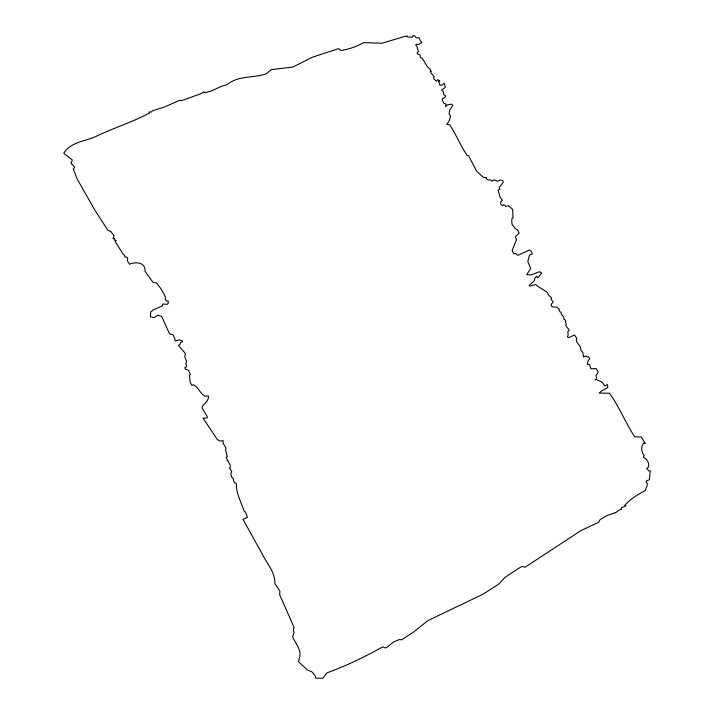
<?xml version="1.0" encoding="UTF-8"?>
<svg xmlns="http://www.w3.org/2000/svg" width="714" height="714" viewBox="0 0 714 714"><rect width="100%" height="100%" fill="white"/><g stroke="black" fill="none" stroke-linecap="round" stroke-linejoin="round"><path stroke-width="1.07" d="M615.209 512.848L620.055 509.528L621.35 509.68L621.198 507.966L626.008 505.699L624.777 505.334C630.453 498.881 637.861 494.427 645.215 490.598L647.321 485.029L647.196 483.217L646 482.191L646.813 480.709L649.392 479.737L650.249 470.74L648.83 470.945L646.679 468.366L647.955 467.715L648.615 466.001L648.615 463.145L646.349 459.2L643.457 457.263L644.126 455.568C641.449 451.917 640.636 447.062 643.466 443.305L645.34 443.483L641.27 436.977L635.335 436.906L634.175 436.049C625.285 422.144 619.136 406.632 609.435 393.218L599.108 393.119L601.536 390.969L607.837 387.559L607.489 384.623L604.838 385.774L601.902 382.097L596.27 379.455L595.039 379.919L596.056 379.384L596.618 377.483L595.922 375.689L598.27 372.039L596.074 368.602L590.969 368.763L589.469 364.72L587.238 364.265L588.184 360.757L589.746 358.714L588.506 356.777L586.899 356.884L585.641 356.099L583.427 356.857L582.963 352.841L581.017 350.288L580.25 346.62L576.885 342.14L576.332 340.31L576.876 338.579L574.591 335.009L568.594 337.651L567.451 336.812L568.121 335.089L567.826 331.385L568.978 330.823L568.951 329.618L565.711 325.629L566.273 324.317L565.417 321.952L565.711 320.425L563.944 319.14L563.641 316.784L561.382 314.294L560.981 312.098L559.963 311.786L559.026 310.153L559.339 309.198L556.884 307.207L552.065 306.841L550.958 304.896L553.145 301.772L551.163 299.452L551.538 297.792L548.548 295.168L547.165 292.204L537.392 286.1L535.937 284.529L529.52 286.18L529.181 285.261L533.876 281.387L535.321 277.478L536.732 276.327L537.981 277.764L541.694 272.962L539.472 271.722L530.957 274.988L526.718 274.622L530.672 268.642L528.556 263.243A3.463 3.088 39.3 0 1 528.521 259.396L529.101 256.147L530.288 254.452L532.189 254.22L531.627 251.694L529.636 249.891L518.596 255.085L517.373 255.077L515.633 253.399L513.848 253.836L512.134 250.56L516.588 239.315L515.446 237.619L515.606 236.557L519.123 233.192L517.507 229.837L515.258 228.542L511.947 224.098L511.759 220.189L512.224 217.984L513.036 217.716L512.634 209.434L508.6 205.677L505.94 206.4L503.789 204.659L502.504 205.703L500.728 203.954L500.809 201.625L502.415 200.206L500.175 197.483L498.086 190.147L499.827 189.183L499.157 187.621L503.281 182.248L502.852 180.499L499.8 180.115L497.479 181.195L494.115 179.767L492.133 181.177L490.589 179.964L487.742 179.874L486.172 178.205L486.466 177.634L483.61 177.518L476.729 171.342L468.491 155.59L467.242 155.5C460.432 145.861 456.273 134.518 449.704 124.834L446.812 124.45L449.284 120.755L450.65 116.007L449.088 113.865L449.722 109.902L452.819 105.404L451.632 104.119L447.294 104.976L445.527 106.556L446.072 104.083L443.733 103.235L442.216 99.639L442.698 98.496L444.242 97.88L445.839 95.926L443.581 94.48L443.394 91.776L441.502 90.044L445.34 87.286L444.197 83.181L442.332 85.1L439.913 85.198L438.494 81.146L439.878 81.119L437.753 79.638L436.441 81.262L434.076 78.959L433.443 77.844L434.201 76.684L431.247 73.346L430.274 70.981L431.238 71.427L429.944 68.963L427.32 66.723L422.242 58.191L420.305 57.548L420.028 54.817L417.824 54.121L417.047 52.747L418.395 51.301L417.101 46.669L415.655 45.08L416.432 44.286L418.636 44.527L422.019 42.385L420.376 40.805L419.02 37.824L416.262 37.869L414.548 35.798L412.933 35.7L412.585 36.923L411.353 37.208L407.917 37.003L406.793 35.834L406.15 36.664L405.249 36.289L381.838 43.242L363.56 42.644C356.527 46.615 348.78 49.311 340.908 50.542L338.552 48.641L312.152 57.307L292.963 67.027L271.204 69.677L266.367 73.792C253.211 78.361 237.976 75.247 226.793 84.886C218.796 86.082 212.245 92.284 204.186 92.499L203.57 91.892L201.821 93.373L181.454 100.728L179.517 100.317L165.086 106.779L152.073 110.956L151.68 112L148.985 111.946L149.503 112.99C132.679 122.032 114.356 127.654 97.122 135.883C85.76 141.559 71.23 141.372 63.751 153.215L72.364 160.034L70.981 163.167L74.702 167.201L73.239 168.959L77.067 178.821L94.775 210.005L107.832 230.247L110.965 231.738L113.481 234.817L114.079 236.066L112.946 238.181L114.775 238.762L114.088 239.949L116.195 240.431L115.275 241.778L122.978 253.907L124.727 255.514L124.977 257.067L126.503 257.049L127.699 258.254L127.342 260.788L129.52 264.225C135.606 261.431 145.843 262.279 145.022 271.266L152.912 282.226L156.625 283.021L161.132 288.983L165.487 296.908L165.139 299.211L166.514 301.129L168.174 300.978L168.209 303.486L166.96 304.351L162.721 303.994L162.167 306.011L153.233 309.894L150.672 312.072L150.368 316.757L153.903 317.65L158.231 315.177L161.685 316.472L169.093 332.84L170.235 334.375L172.824 334.429L174.796 338.481L175.18 340.971L179.366 339.846L182.552 341.06L182.525 341.685L180.392 342.631L180.142 344.121L178.536 345.469L185.31 353.412L184.864 357.178L186.586 361.382L185.854 363.578L186.684 366.63L184.739 367.71L185.756 369.593L187.059 369.433L188.871 370.798L190.415 374.645L189.442 375.127L190.156 382.267L191.887 385.373L193.208 384.739C198.447 387.05 199.956 393.289 204.739 396.172L208.55 396.047C208.827 400.929 204.561 403.258 202.124 406.721L202.401 408.56L207.39 416.824L206.864 417.985L203.062 418.208L217.386 439.574L220.323 441.1L223.089 440.636L223.277 443.59L226.142 448.213L225.463 449.642L227.284 456.737L226.061 457.326L227.471 460.218L227.07 460.78L227.962 460.967L230.247 465.171L230.104 467.715L229.31 468.464L230.185 468.661L231.693 471.526L230.827 473.65L231.648 477.175L232.702 477.746L234.424 482.878L235.941 483.137L236.379 484.038C236.022 493.151 241.207 502.397 244.09 510.947L245.402 512.018L247.472 517.347L242.974 519.337L261.708 553.091C266.358 562.98 275.149 571.548 274.854 583.508L279.942 591.21L279.611 594.637L294.222 627.722L293.499 628.65L293.374 630.819L294.114 632.693L292.535 636.745C295.632 643.966 302.825 650.856 298.871 659.602L299.077 660.379L298.211 661.414L307.547 670.089L311.759 671.749L314.981 675.31L315.767 678.104L322.799 678.3L327.003 672.829C346.272 665.876 364.738 656.862 382.695 646.866L385.096 647.893L386.381 647.723L393.833 641.85L399.733 639.432L401.563 639.914L413.236 632.292L427.856 620.653L483.003 594.2L498.506 584.32L505.084 577.305L520.363 567.291L522.362 566.389L524.969 567.264L581.25 530.431L598.778 522.237L599.983 519.73L607.087 515.499L615.789 512.518"/></g></svg>
